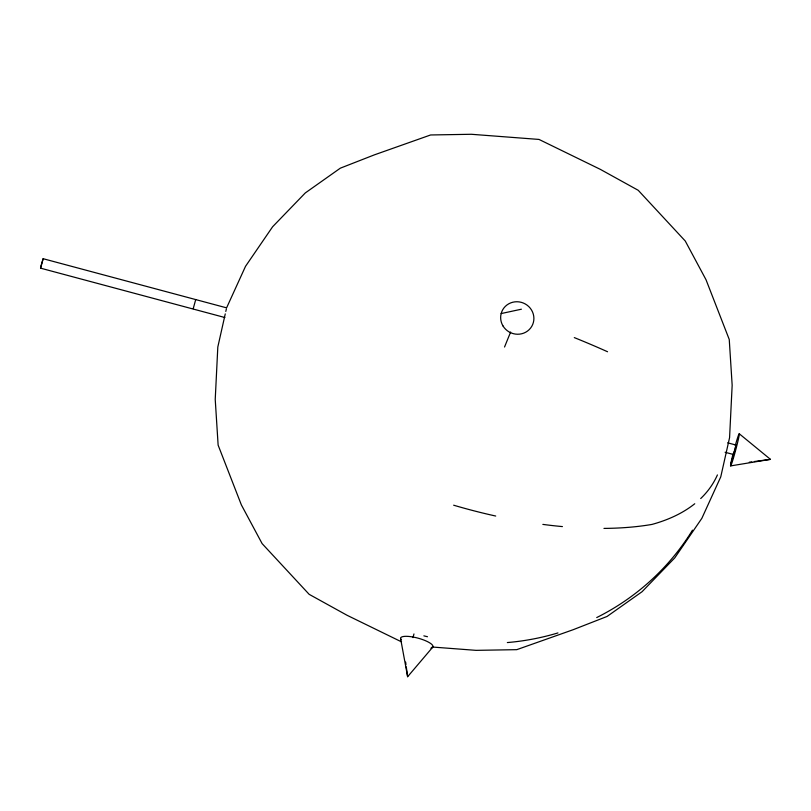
<?xml version="1.0" encoding="UTF-8"?>
<svg xmlns="http://www.w3.org/2000/svg" width="811" height="811" viewBox="0 0 811 811"><rect width="100%" height="100%" fill="white"/><g stroke="black" fill="none" stroke-linecap="round" stroke-linejoin="round"><path stroke-width="1.22" d="M224.89 317.527L40.55 268.157L40.885 266.312L43.135 258.709L226.259 307.764M43.135 258.709L40.611 268.167M193.211 308.707L195.715 299.583M727.68 442.826L736.216 445.107L733.631 454.555L734.523 450.429M225.255 313.898L217.814 347.017L215.229 399.407L218.129 445.138L241.354 504.878L262.115 543.613L309.153 594.331L347.088 615.296L401.567 641.876M225.803 311.444L226.36 308.991M412.981 637.608L413.965 633.949M730.62 464.733L736.195 445.442M735.192 447.986L735.79 446.03M226.634 307.764L245.52 266.322L272.618 226.756L305.291 192.937L340.326 168.171L374.297 154.891L430.611 134.971L471.333 134.281L539.011 139.431L600.292 169.337L638.227 190.301L685.265 241.019L706.026 279.754L729.251 339.495L732.161 385.225L729.576 437.616L720.756 476.868L701.86 518.31L674.762 557.877L642.089 591.695L607.054 616.461L573.083 629.741L516.769 649.662L476.057 650.351L432.192 647.016M400.573 638.46L407.629 676.719L432.476 647.462M501.147 313.563L521.402 309.204M730.741 465.879L770.45 459.35L739.318 433.814M749.293 462.209L751.777 461.875M754.271 461.54L770.45 459.35M725.095 452.264L733.631 454.555M405.632 662.07L405.966 664.513M406.301 666.956L407.629 676.719M504.543 347.017A261.781 30.068 -69.2 0 1 510.646 332.044M574.3 337.599A257.563 55.908 17.8 0 1 607.551 351.751M692.493 530.161A250.001 240.695 25.4 0 1 596.724 617.556M557.958 632.925A250.001 240.695 25.4 0 1 507.341 642.565M427.468 636.726A250.001 240.695 25.4 0 1 423.859 635.854M603.962 528.407A288.483 127.803 19.2 0 0 651.963 524.423A250.558 133.572 25.1 0 0 694.753 503.743M562.418 526.592A288.483 127.803 19.2 0 1 542.853 524.393M495.714 516.039A288.483 127.803 19.2 0 1 453.653 505.202M717.411 474.922A250.558 133.572 25.1 0 1 700.704 498.542M735.273 445.563A16.737 0.791 -75 0 1 738.922 436.642A16.737 0.791 -75 0 1 731.836 463.132A16.737 0.791 -75 0 1 733.043 453.927M401.161 639.798A16.737 4.45 15 0 1 418.77 638.358A16.737 4.45 15 0 1 430.894 648.182M502.982 325.921A16.737 16.149 25.2 0 0 531.783 326.316A16.737 16.149 25.2 0 0 517.043 301.743A16.737 16.149 25.2 0 0 502.982 325.921"/></g></svg>
